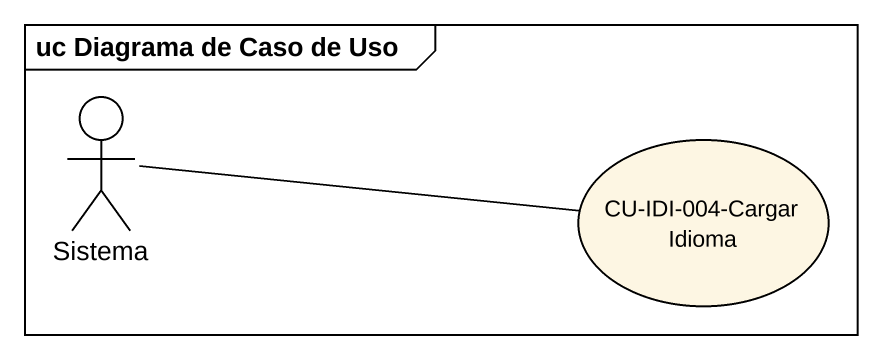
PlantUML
@startuml
mainframe uc Diagrama de Caso de Uso
actor Sistema
usecase "CU-IDI-004-Cargar Idioma" as CU_IDI_004_Cargar_Idioma
Sistema -right- CU_IDI_004_Cargar_Idioma
@enduml
